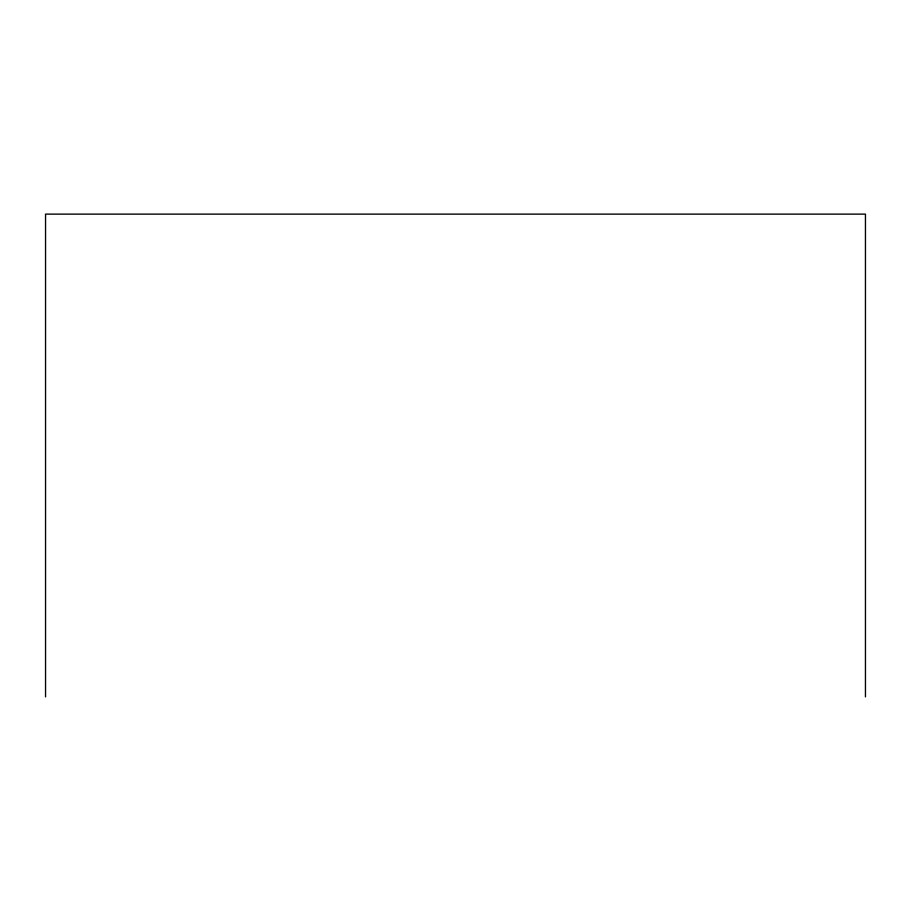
<?xml version="1.0" encoding="UTF-8"?>
<svg xmlns="http://www.w3.org/2000/svg" width="911" height="911" viewBox="0 0 911 911"><rect width="100%" height="100%" fill="white"/><g stroke="black" fill="none" stroke-linecap="round" stroke-linejoin="round"><path stroke-width="1.37" d="M865.45 696.881L865.45 214.119L45.55 214.119L45.55 696.881"/></g></svg>
